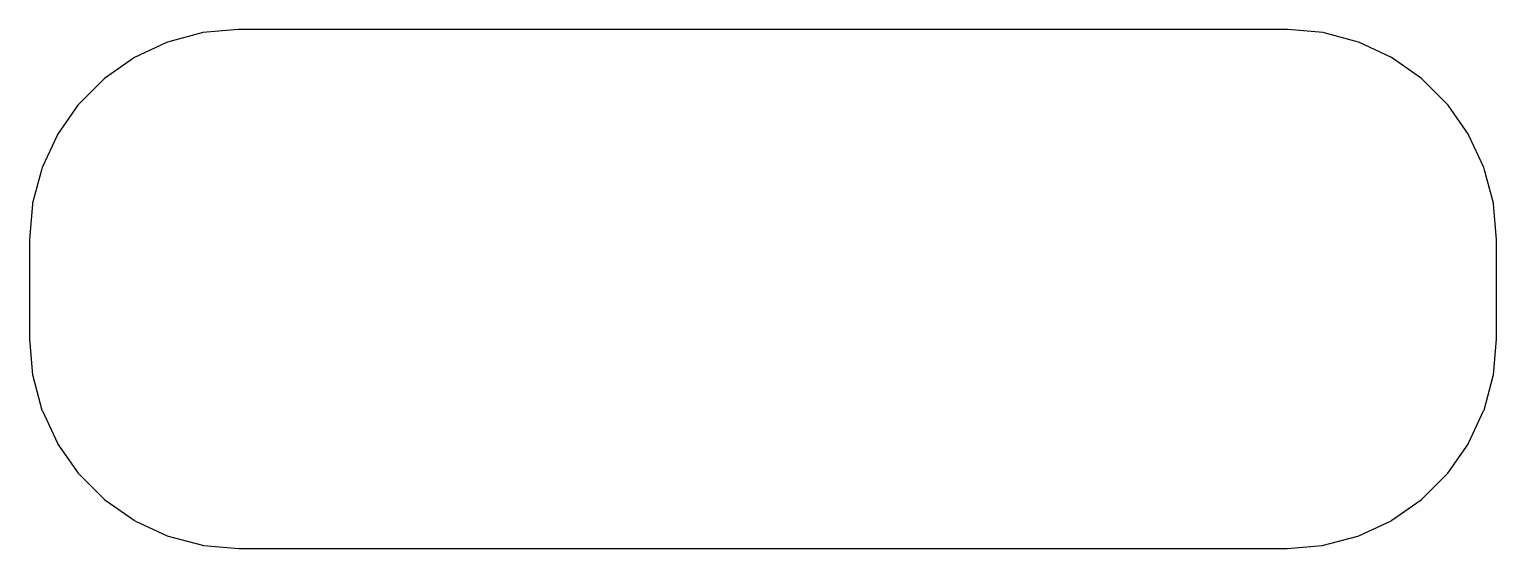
# Model space of a CAD drawing. Extents: x -4.49 to 4.45, y -1.58 to 1.58.
import ezdxf

# ---------------------------------------------------------------- set-up
doc = ezdxf.new("R2010")
doc.units = 0
doc.layers.get('0').update_dxf_attribs({"linetype": 'CONTINUOUS'})

msp = doc.modelspace()

# ---------------------------------------------------------------- linework, layer by layer
msp.add_lwpolyline([(-4.49, -0.299999), (-4.48953, -0.3058), (-4.47063, -0.521842), (-4.46922, -0.52749), (-4.41309, -0.736967), (-4.41079, -0.742313), (-4.31914, -0.938862), (-4.31601, -0.943766), (-4.19162, -1.12141), (-4.18773, -1.12575), (-4.03439, -1.27909), (-4.02985, -1.28274), (-3.8522, -1.40713), (-3.84714, -1.41), (-3.65059, -1.50165), (-3.64513, -1.50366), (-3.43565, -1.55979), (-3.42993, -1.56089), (-3.42919, -1.56096), (-3.21315, -1.57986), (-3.21244, -1.57992), (-3.21175, -1.57995), (-3.21111, -1.57998), (-3.21052, -1.58), (-3.21, -1.58), (3.17, -1.58), (3.17052, -1.58), (3.17111, -1.57998), (3.17175, -1.57995), (3.17244, -1.57992), (3.17315, -1.57986), (3.38919, -1.56096), (3.38993, -1.56089), (3.39565, -1.55979), (3.60513, -1.50366), (3.61059, -1.50165), (3.80714, -1.41), (3.8122, -1.40713), (3.98985, -1.28274), (3.99438, -1.27909), (4.14773, -1.12575), (4.15162, -1.12141), (4.27601, -0.943766), (4.27914, -0.938862), (4.37079, -0.742313), (4.37309, -0.736967), (4.42922, -0.52749), (4.43063, -0.521842), (4.44953, -0.3058), (4.45, -0.299999), (4.45, 0.299999), (4.44999, 0.300897), (4.43112, 0.516517), (4.43041, 0.523053), (4.37439, 0.732122), (4.37256, 0.738439), (4.28109, 0.934604), (4.27821, 0.940515), (4.15406, 1.11782), (4.15021, 1.12315), (3.99716, 1.2762), (3.99246, 1.28079), (3.81516, 1.40494), (3.80974, 1.40866), (3.61358, 1.50013), (3.6076, 1.50287), (3.39853, 1.55889), (3.39217, 1.56057), (3.17655, 1.57944), (3.17, 1.58), (-3.21, 1.58), (-3.21655, 1.57944), (-3.43217, 1.56057), (-3.43853, 1.55889), (-3.6476, 1.50287), (-3.65358, 1.50013), (-3.84974, 1.40866), (-3.85516, 1.40494), (-4.03246, 1.28079), (-4.03717, 1.2762), (-4.19021, 1.12315), (-4.19406, 1.11782), (-4.31821, 0.940515), (-4.32109, 0.934604), (-4.41256, 0.738439), (-4.41439, 0.732122), (-4.47041, 0.523053), (-4.47112, 0.516517), (-4.48999, 0.300897), (-4.49, 0.299999)], close=True)

doc.saveas('drawing.dxf')
